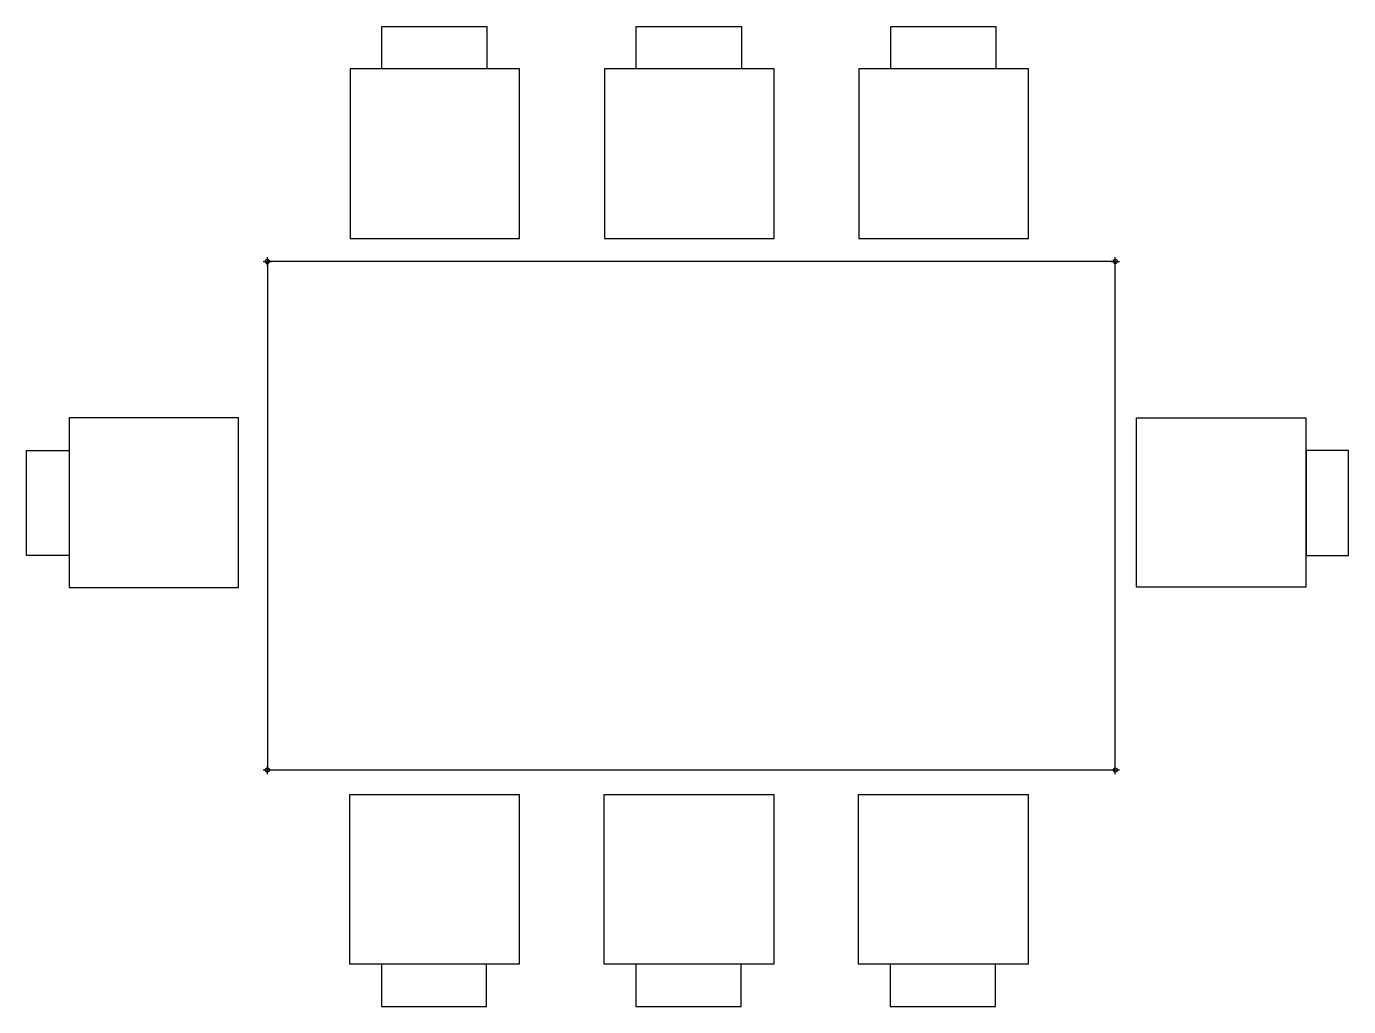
# Model space of a CAD drawing. Header units: centimetres. Extents: x 426 to 737, y -57 to 174.
import ezdxf

# ---------------------------------------------------------------- set-up
doc = ezdxf.new("R2010")
doc.units = ezdxf.units.CM
doc.header["$MEASUREMENT"] = 0
doc.header["$PDMODE"] = 34
doc.layers.add('MASA', color=3, linetype='Continuous')
doc.layers.add('SCAUNE', color=4, linetype='Continuous')

# ---------------------------------------------------------------- blocks, each defined once
blk = doc.blocks.new('*U6')
for points in [[(-12.49, 25.02), (12.29, 25.02), (12.29, 14.99), (-12.49, 14.99)], [(-20, -25.02), (20, -25.02), (20, 14.98), (-20, 14.98)]]:
    blk.add_lwpolyline(points, close=True)
blk = doc.blocks.new('*U7')
at = {"layer": 'SCAUNE', "color": 0, "linetype": 'ByBlock', "lineweight": -2, "transparency": 16777216}
for p in [(0, 0), (60, 0), (120, 0)]:
    blk.add_blockref('*U6', p, dxfattribs=at)
blk = doc.blocks.new('*U8')
for points in [[(-12.49, 25.02), (12.29, 25.02), (12.29, 14.99), (-12.49, 14.99)], [(-20, -25.02), (20, -25.02), (20, 14.98), (-20, 14.98)]]:
    blk.add_lwpolyline(points, close=True)
blk = doc.blocks.new('*U9')
at = {"layer": 'SCAUNE', "color": 0, "linetype": 'ByBlock', "lineweight": -2, "transparency": 16777216}
for p in [(0, 0), (60, 0), (120, 0)]:
    blk.add_blockref('*U8', p, dxfattribs=at)
blk = doc.blocks.new('MASA_DINING_8')
for p in [(0, 120), (200, 120), (0, 0), (200, 0)]:
    blk.add_point(p)
at = {"layer": 'MASA'}
blk.add_lwpolyline([(0, 0), (200, 0), (200, 120), (0, 120)], close=True, dxfattribs=at)
at = {"layer": 'SCAUNE'}
for points in [[(-6.78, 43.07), (-6.78, 83.07), (-46.78, 83.07), (-46.78, 43.07)], [(204.97, 43.12), (204.97, 83.12), (244.97, 83.12), (244.97, 43.12)], [(-56.83, 50.59), (-56.83, 75.36), (-46.79, 75.36), (-46.79, 50.59)], [(255.01, 50.63), (255.01, 75.41), (244.98, 75.41), (244.98, 50.63)]]:
    blk.add_lwpolyline(points, close=True, dxfattribs=at)
blk.add_blockref('*U7', (39.5, 150.44), dxfattribs=at)
at = {"layer": 'SCAUNE', "xscale": -1, "rotation": 180}
blk.add_blockref('*U9', (39.42, -30.81), dxfattribs=at)

msp = doc.modelspace()

# ---------------------------------------------------------------- block references
at = {"layer": 'MASA'}
msp.add_blockref('MASA_DINING_8', (482.47, -1.01), dxfattribs=at)

doc.saveas('drawing.dxf')
